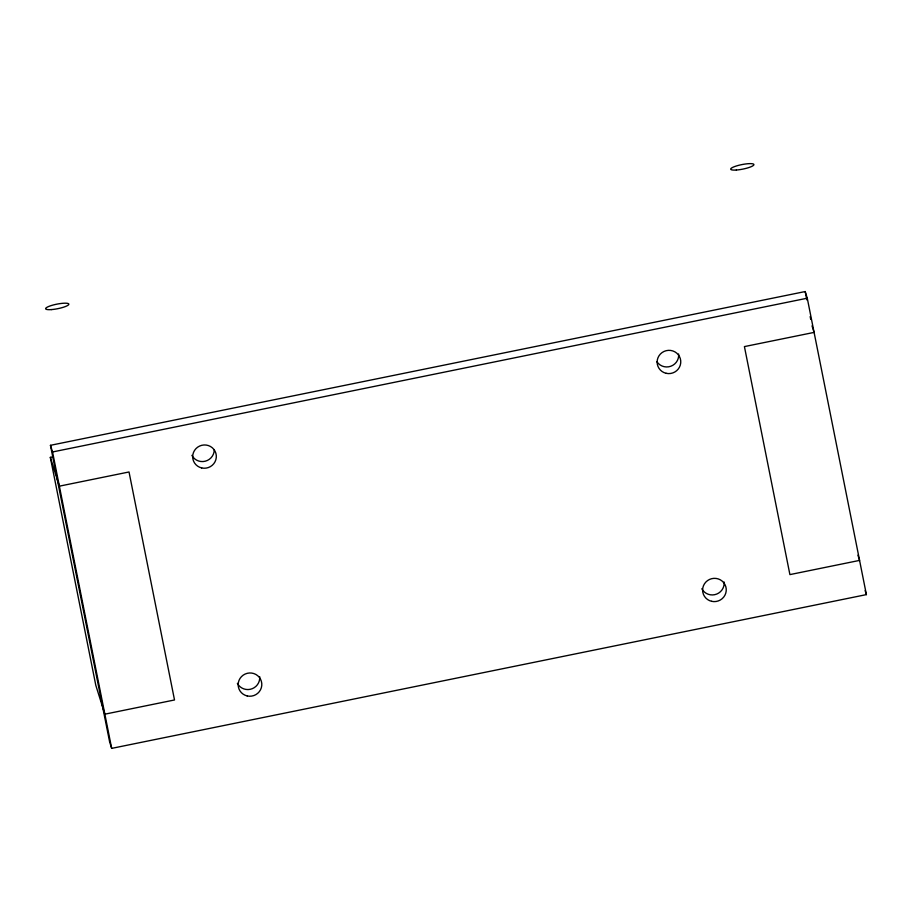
<?xml version="1.0" encoding="UTF-8"?>
<svg xmlns="http://www.w3.org/2000/svg" width="912" height="912" viewBox="0 0 912 912"><rect width="100%" height="100%" fill="white"/><g stroke="black" fill="none" stroke-linecap="round" stroke-linejoin="round"><path stroke-width="1.37" d="M50.456 445.318L805.182 291.555L807.268 298.201L866.4 594.613L111.674 748.376L109.588 741.718L50.456 445.318L52.543 451.964L111.674 748.376M52.543 451.964L807.268 298.201M50.331 457.357L59.36 486.164L129.025 471.971L174.511 699.971L104.846 714.176L95.817 685.357L50.331 457.357L53.124 456.787M812.033 325.846L814.085 332.401L744.42 346.594L789.906 574.606L859.571 560.401L857.93 555.169M865.146 590.623L866.4 594.613M805.182 291.555L806.846 299.9M810.175 316.601L810.734 319.382M724.117 581.993A11.856 11.628 -17.4 0 1 701.818 588.742M678.631 353.993A11.856 11.628 -17.4 0 1 656.902 361.722M259.669 676.624A11.856 11.628 -17.4 0 1 237.371 683.362M214.252 449.696A11.856 11.628 -17.4 0 1 191.885 455.362M51.3 309.601A11.856 2.314 -11.3 0 0 68.867 304.232A11.856 2.314 -11.3 0 0 51.528 305.474A11.856 2.314 -11.3 0 0 51.3 309.601M736.36 170.031A11.856 2.314 -11.3 0 0 753.928 164.662A11.856 2.314 -11.3 0 0 736.6 165.904A11.856 2.314 -11.3 0 0 736.36 170.031M711.622 601.316A11.856 11.628 -17.4 0 0 725.792 586.598A11.856 11.628 -17.4 0 0 705.888 582.016A11.856 11.628 -17.4 0 0 711.622 601.316M666.136 373.304A11.856 11.628 -17.4 0 0 680.306 358.587A11.856 11.628 -17.4 0 0 660.402 354.016A11.856 11.628 -17.4 0 0 666.136 373.304M247.175 695.936A11.856 11.628 -17.4 0 0 261.345 681.218A11.856 11.628 -17.4 0 0 241.441 676.647A11.856 11.628 -17.4 0 0 247.175 695.936M201.689 467.936A11.856 11.628 -17.4 0 0 215.859 453.218A11.856 11.628 -17.4 0 0 195.955 448.636A11.856 11.628 -17.4 0 0 201.689 467.936"/></g></svg>
